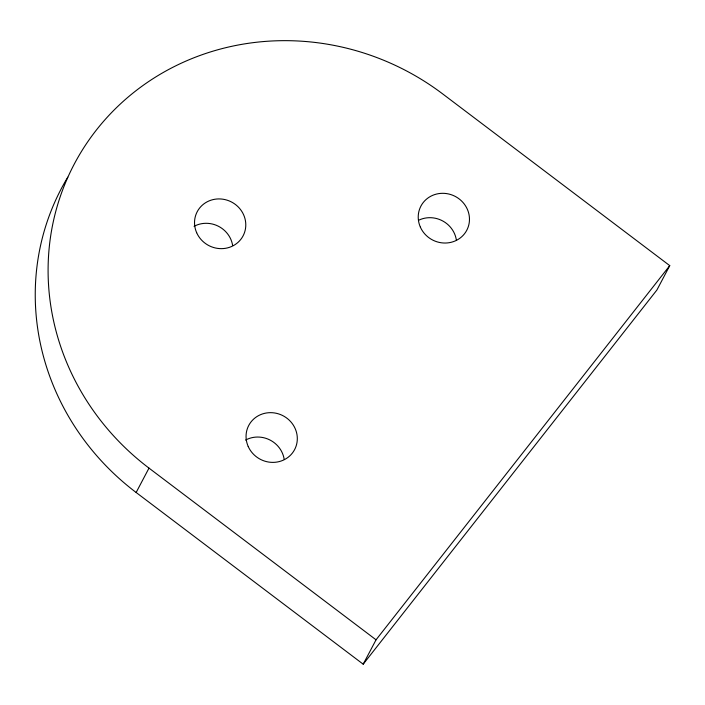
<?xml version="1.0" encoding="UTF-8"?>
<svg xmlns="http://www.w3.org/2000/svg" width="705" height="705" viewBox="0 0 705 705"><rect width="100%" height="100%" fill="white"/><g stroke="black" fill="none" stroke-linecap="round" stroke-linejoin="round"><path stroke-width="1.06" d="M136.144 492.487L148.993 468.111A250.539 237.453 27.8 0 1 96.303 130.125A250.539 237.453 27.8 0 1 442.696 93.924L669.75 265.635L656.901 290.011L363.198 664.189L136.144 492.487A250.539 237.453 27.8 0 1 67.795 177.175M363.198 664.189L376.047 639.814L669.75 265.635M148.993 468.111L376.047 639.814M245.578 440.07A25.918 24.56 27.8 0 1 284.168 459.246M194.051 226.331A25.918 24.56 27.8 0 1 232.641 245.507M418.717 220.216A25.918 24.56 27.8 0 1 456.338 239.903M420.374 227.133A25.918 24.56 27.8 0 0 464.489 233.787A25.918 24.56 27.8 0 0 446.688 193.611A25.918 24.56 27.8 0 0 420.374 227.133M248.204 446.476A25.918 24.56 27.8 0 0 292.328 453.13A25.918 24.56 27.8 0 0 274.518 412.954A25.918 24.56 27.8 0 0 248.204 446.476M196.677 232.738A25.918 24.56 27.8 0 0 240.802 239.392A25.918 24.56 27.8 0 0 222.991 199.215A25.918 24.56 27.8 0 0 196.677 232.738"/></g></svg>
